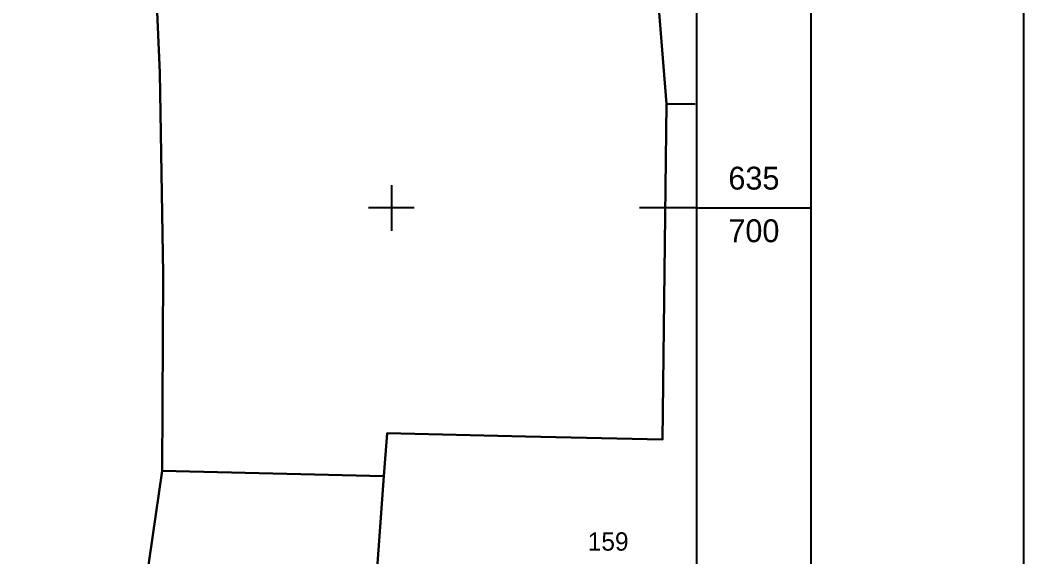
# Model space of a CAD drawing. Header units: millimetres. Extents: x 219878 to 220078, y 635585 to 635737.
# Drawn here: x 220040.03 to 220061.96, y 635670.14 to 635681.87 of the extents above; entities that cross this region are included whole.
import ezdxf
from ezdxf.enums import TextEntityAlignment as Align

# ---------------------------------------------------------------- set-up
doc = ezdxf.new("R2010")
doc.units = ezdxf.units.MM
for name, color, linetype in [('1201', 7, 'Continuous'), ('1202', 7, 'Continuous'), ('1602', 240, 'Continuous'), ('1603', 240, 'Continuous')]:
    doc.layers.add(name, color=color, linetype=linetype)
doc.styles.add('HEBTXT', font='hebtxt')
doc.styles.add('MAVAT_HEBTXT', font='HEBTXT')

# ---------------------------------------------------------------- blocks, each defined once
blk = doc.blocks.new('1603')
at = {"style": 'HEBTXT'}
blk.add_attdef('PARCEL_NUM', text='', height=2.4, dxfattribs=at).set_placement((0, 1), align=Align.CENTER)
at = {"style": 'HEBTXT', "flags": 1}
for tag, p in [('LOT_NUM', (0, -1)), ('GUSH_SUFFI', (0, -3.2)), ('LEGAL_AREA', (0, -5.4)), ('ANALYTIC', (0, -7.6))]:
    blk.add_attdef(tag, text='', height=1.6, dxfattribs=at).set_placement(p, align=Align.TOP_CENTER)

msp = doc.modelspace()

# ---------------------------------------------------------------- linework, layer by layer
at = {"layer": '1201'}
for p, q in [((220048.145, 635678.264), (220048.145, 635677.264)), ((220048.645, 635677.764), (220047.645, 635677.764)), ((220054.814, 635677.764), (220053.564, 635677.764)), ((220054.814, 635677.764), (220057.314, 635677.764))]:
    msp.add_line(p, q, dxfattribs=at)
msp.add_lwpolyline([(220001.033, 635608.182), (220061.963, 635608.182), (220061.963, 635736.707)], dxfattribs=at)
at = {"layer": '1202'}
for points in [[(220011.536, 635646.704), (220057.314, 635646.704), (220057.314, 635693.574), (220011.536, 635693.574), (220011.536, 635646.704)], [(220014.036, 635649.204), (220054.814, 635649.204), (220054.814, 635691.074), (220014.036, 635691.074), (220014.036, 635649.204)]]:
    msp.add_lwpolyline(points, dxfattribs=at)
at = {"layer": '1602'}
for points in [[(220054.783, 635680.03), (220054.153, 635680.034), (220053.809, 635684.304), (220053.531, 635688.344), (220053.201, 635690.69), (220053.161, 635690.9)], [(220053.809, 635684.304), (220054.153, 635680.034), (220054.069, 635672.702), (220051.073, 635672.766), (220048.053, 635672.844), (220047.983, 635671.9), (220043.137, 635672.018), (220043.155, 635674.902), (220043.161, 635676.324), (220043.083, 635680.718), (220042.939, 635684.052)], [(220042.939, 635684.052), (220043.083, 635680.718), (220043.161, 635676.324), (220043.155, 635674.902), (220043.137, 635672.018), (220042.715, 635669.108)], [(220047.667, 635667.58), (220047.983, 635671.9), (220048.053, 635672.844), (220051.073, 635672.766), (220054.069, 635672.702), (220054.153, 635680.034), (220054.783, 635680.03)]]:
    msp.add_lwpolyline(points, dxfattribs=at)
msp.add_lwpolyline([(220047.667, 635667.58), (220042.503, 635667.8), (220042.517, 635667.88), (220042.531, 635667.96), (220042.544, 635668.041), (220042.558, 635668.121), (220042.572, 635668.201), (220042.585, 635668.281), (220042.598, 635668.362), (220042.611, 635668.442), (220042.624, 635668.522), (220042.637, 635668.603), (220042.65, 635668.683), (220042.662, 635668.764), (220042.675, 635668.844), (220042.687, 635668.924), (220042.699, 635669.005), (220042.715, 635669.108), (220043.137, 635672.018), (220047.983, 635671.9), (220047.667, 635667.58)], close=True, dxfattribs=at)

# ---------------------------------------------------------------- block references
at = {"layer": '1603'}
ref = msp.add_blockref('1603', (220052.88, 635670.476), dxfattribs=dict(at, xscale=0.2000000000000141, yscale=0.2000000000000141, zscale=0.2000000000000141))
ref.add_attrib('PARCEL_NUM', '159', dxfattribs={"layer": '0', "height": 0.4, "rotation": 0, "style": 'MAVAT_HEBTXT'}).set_placement((220052.88, 635670.476), align=Align.MIDDLE)

# ---------------------------------------------------------------- texts
at = {"layer": '1201'}
msp.add_text('635', height=0.5, rotation=0, dxfattribs=at).set_placement((220056.064, 635678.014), align=Align.BOTTOM_CENTER)
msp.add_text('700', height=0.5, rotation=0, dxfattribs=at).set_placement((220056.064, 635677.514), align=Align.TOP_CENTER)

doc.saveas('drawing.dxf')
